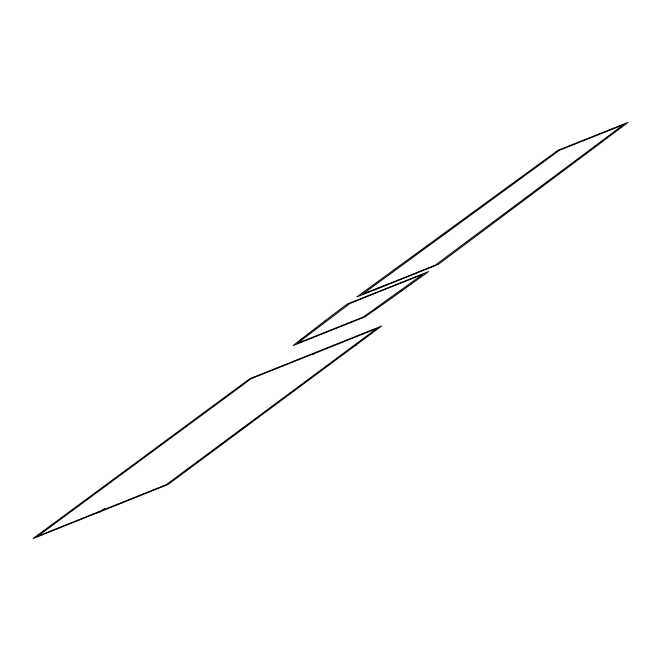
<?xml version="1.0" encoding="UTF-8"?>
<svg xmlns="http://www.w3.org/2000/svg" width="661" height="661" viewBox="0 0 661 661"><rect width="100%" height="100%" fill="white"/><g stroke="black" fill="none" stroke-linecap="round" stroke-linejoin="round"><path stroke-width="0.99" d="M302.217 339.622L297.681 343.208L363.525 316.908L422.693 274.455L377.629 292.294A967.952 109.577 -25.6 0 0 349.925 303.498L302.308 339.547M300.251 339.969L293.211 345.538L364.781 316.95L372.507 311.579M300.325 339.911L301.003 339.382M301.094 339.308L301.945 338.639M302.06 338.548L325.08 320.808M97.357 512.829L167.935 484.538L381.628 326.013L249.734 378.745L244.694 382.504M325.072 320.808L347.108 304.11L428.526 271.613L411.125 284.156M313.744 353.833L376.902 328.451L166.382 484.62L37.784 536.129L251.263 378.679L314.074 353.585L313.008 354.362M597.428 145.379L627.95 122.434L558.099 150.262L555.595 152.08M597.428 145.37L438.334 264.367L378.893 288.246M243.595 383.314L244.686 382.504M243.579 383.314L43.733 530.684M104.645 508.458L101.959 510.441M356.105 345.249L356.552 344.918M38.107 534.84L43.742 530.676M38.115 534.84L33.05 538.566L100.373 511.622M549.473 156.525L356.849 296.896L369.863 291.798M553.844 153.352L555.595 152.08M411.109 284.156L401.814 290.84M553.844 153.352L549.481 156.525M401.805 290.848L392.32 297.632M392.312 297.632L375.688 309.365M374.804 309.976L375.415 309.546M372.581 311.529L374.688 310.059M369.904 291.782L378.852 288.262M594.908 146.106L435.483 264.995A967.952 109.577 -25.6 0 1 407.779 276.199L362.715 294.046L559.512 150.245L623.331 124.813L594.908 146.106"/></g></svg>
